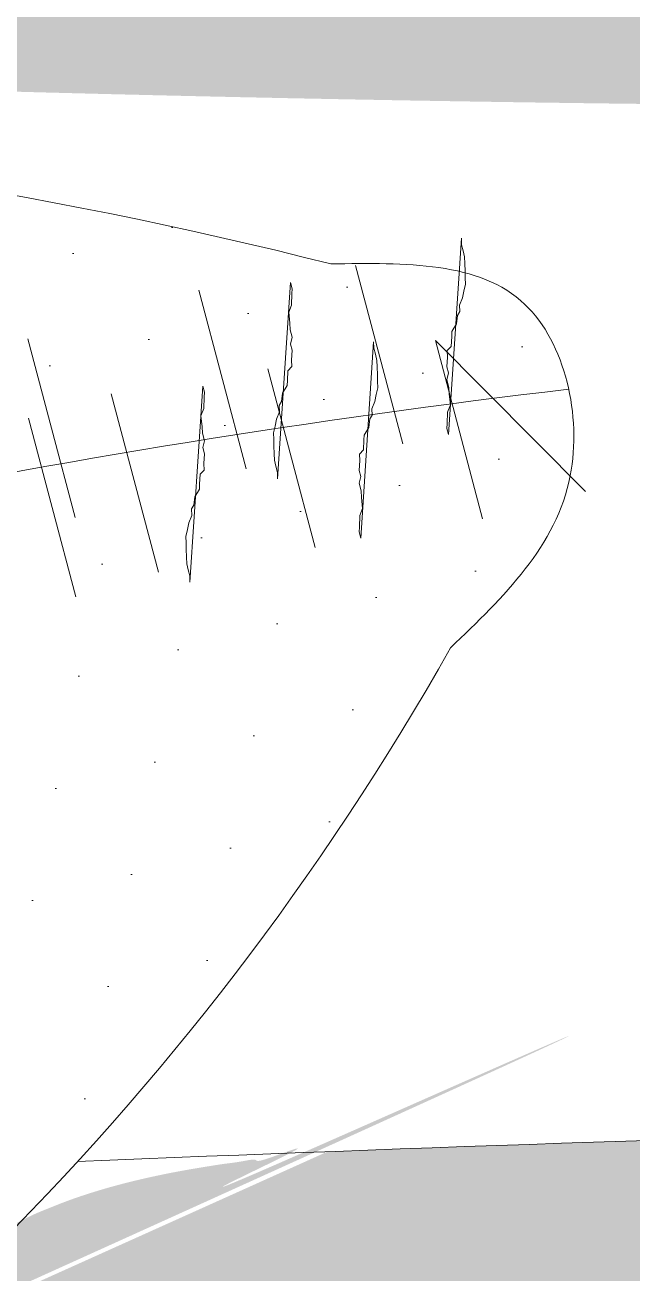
# Model space of a CAD drawing. Extents: x 25752 to 73233, y 27827 to 61602.
# Drawn here: x 60208.1 to 60274.3, y 47998.5 to 48134.5 of the extents above; entities that cross this region are included whole.
import ezdxf

# ---------------------------------------------------------------- set-up
doc = ezdxf.new("R2010")
doc.units = 0
doc.header["$LTSCALE"] = 1000
doc.header["$MEASUREMENT"] = 0
for name, color, linetype, lineweight in [('配景图块－家具立面', 252, 'Continuous', 9), ('铺地', 8, 'Continuous', 5), ('陈设', 31, 'Continuous', 5)]:
    doc.layers.add(name, color=color, linetype=linetype, lineweight=lineweight)

# ---------------------------------------------------------------- blocks, each defined once
blk = doc.blocks.new('keting-01')
at = {"layer": '陈设'}
h = blk.add_hatch(dxfattribs=at)
h.set_pattern_fill('DOTS', color=8, scale=304.8, style=0)
h.set_pattern_definition([(360, (18162.58683531021, 25617.30413790274), (9.525, 19.05), [0, -19.05])])
edge = h.paths.add_edge_path()
edge.add_spline(control_points=[(996.0713303628145, 863.5908750832896), (987.8386285043089, 865.249062579649), (979.6290772076463, 866.8703409121372), (953.8046428019879, 871.8115154706757), (936.2674978222931, 874.9332216072362), (901.3564025760861, 880.3358279757667), (884.0475129705155, 882.5680708720465), (843.5278039620025, 886.746823094727), (820.2507946590194, 888.4518537753029), (749.6108987083426, 892.7779565799283), (701.3337347968481, 894.618957277853), (627.9680007197894, 900.9026336313109), (603.3749709839467, 903.5774288240355), (566.4484742425848, 909.1011380929267), (554.1336054278072, 911.1946513882722), (529.5235732987057, 915.9968669301015), (517.1714435715694, 918.7274998116773), (490.3756448621862, 925.4178034765064), (476.0802774102194, 929.4496035207412), (452.3256658747559, 936.4561370372539), (442.7341582282679, 939.3740820792736), (433.2446362406481, 942.261107346334)], knot_values=[0.007594318894714291, 0.007594318894714291, 0.007594318894714291, 0.007594318894714291, 1.009331685129112, 1.009331685129112, 3.166903830014817, 3.166903830014817, 5.324475974900523, 5.324475974900523, 8.146713981276132, 8.146713981276132, 13.78698518195698, 13.78698518195698, 16.6071207822974, 16.6071207822974, 18.01718858246761, 18.01718858246761, 19.42725638263783, 19.42725638263783, 21.11840045899928, 21.11840045899928, 22.2881602581128, 22.2881602581128, 22.2881602581128, 22.2881602581128], degree=3, periodic=0)
edge.add_ellipse((-77.48649606085382, -800.0763045151252), major_axis=(-1283.858626616139, 1283.858626616139), ratio=0.9999999999999818, start_angle=-61.33743676422674, end_angle=-48.55714826964773)
edge.add_ellipse((147.8141850942047, -800.0763045151252), major_axis=(1283.858626616115, 1283.858626616115), ratio=0.9999999999999885, start_angle=48.5571482696466, end_angle=61.33743676426361)
edge.add_spline(control_points=[(-362.9169472076464, 942.2611073462176), (-372.4064691951498, 939.3740820792154), (-381.9979768417543, 936.4561370371375), (-405.7525883766357, 929.4496035208576), (-420.0479558280203, 925.4178034767974), (-446.8437545358902, 918.7274998123175), (-459.1958842620952, 915.9968669308582), (-483.8059163887519, 911.1946513893781), (-496.1207852023654, 909.1011380941491), (-533.0472819404677, 903.5774288254324), (-557.6403116740985, 900.9026336325915), (-611.6581250126474, 896.2760806423612), (-640.9893235403579, 894.6019140569842), (-669.9649956822395, 893.036922814732)], knot_values=[0.007594318904541566, 0.007594318904541566, 0.007594318904541566, 0.007594318904541566, 1.177354118008585, 1.177354118008585, 2.868498194319651, 2.868498194319651, 4.278565994361959, 4.278565994361959, 5.688633794404266, 5.688633794404266, 8.508769394488882, 8.508769394488882, 11.91787256770212, 11.91787256770212, 11.91787256770212, 11.91787256770212], degree=3, periodic=0)
edge.add_ellipse((-690.3545186583651, 887.7951286538737), major_axis=(-14.8863872921046, 14.8863872921046), ratio=0.9999999999995667, start_angle=225.8035234418923, end_angle=239.417541532368, ccw=False)
edge.add_ellipse((-1021.224653691403, 764.549575428071), major_axis=(-263.7332285244026, 263.7332285244026), ratio=0.9999999999994231, start_angle=234.5429178462428, end_angle=244.3434878472222, ccw=False)
edge.add_ellipse((-545.4026927228551, 1473.910637742491), major_axis=(464.1965283956217, 464.1965283956217), ratio=0.9999999999999988, start_angle=215.5301837112753, end_angle=236.2784491778619)
edge.add_ellipse((-116.4895104428288, 4898.453169354412), major_axis=(2884.587237370078, 2884.587237370078), ratio=1, start_angle=220.7753203818918, end_angle=231.6420249032678)
edge.add_ellipse((703.8265827595023, 1753.867807273753), major_axis=(-687.3524551223126, 687.3524551223126), ratio=0.9999999999999951, start_angle=113.9930274311128, end_angle=139.4777875760855)
edge.add_ellipse((803.3696362192277, 772.3616992990137), major_axis=(18.88655356571336, 18.88655356571336), ratio=0.999999999999889, start_angle=29.349690518414718, end_angle=107.31395154978779, ccw=False)
edge.add_ellipse((582.0949540698202, 537.5616818803828), major_axis=(245.0239564003844, 245.0239564003844), ratio=0.9999999999999977, start_angle=326.06965526290503, end_angle=363.74867896470926, ccw=False)
edge.add_ellipse((782.0569143572357, 287.1395743794274), major_axis=(-245.0406506768896, 245.0406506768896), ratio=0.9999999999729834, start_angle=289.4364312615882, end_angle=291.1525348597326, ccw=False)
edge.add_ellipse((2297.740822082967, 545.9582504187129), major_axis=(-966.7610353427459, 966.7610353427459), ratio=0.9999999999999937, start_angle=35.30528515153998, end_angle=42.74492259143477, ccw=False)
edge.add_ellipse((1141.667108909693, 731.1284608243732), major_axis=(139.1840901862562, 139.1840901862562), ratio=0.9999999999998591, start_angle=92.70420918075928, end_angle=121.7648417998393, ccw=False)
edge = h.paths.add_edge_path()
edge.add_ellipse((1101.918267338537, 809.3025705468026), major_axis=(-54.2011694401335, 54.2011694401335), ratio=0.9999999999999156, start_angle=248.1334738211491, end_angle=277.7178630449272)
edge.add_ellipse((1076.469573644921, 764.9464125772356), major_axis=(-90.17858370672025, 90.17858370672026), ratio=0.9999999999997502, start_angle=-79.30676778778508, end_angle=-64.31921627686972)
edge.add_ellipse((-296.995434705168, 651.4936658183578), major_axis=(1014.580495176632, 1014.580495176632), ratio=0.9999999999999984, start_angle=303.32411686118166, end_angle=324.37804893725087, ccw=False)
edge.add_spline(control_points=[(1108.148602955276, 361.1190873634769), (1110.136375368107, 360.9395735422149), (1118.851643845905, 360.1629144363105), (1127.953862196533, 359.6286005796865), (1136.498063597945, 358.8512076107436)], knot_values=[0, 0, 0, 0, 0.2418033642713523, 1.052830296575082, 1.052830296575082, 1.052830296575082, 1.052830296575082], degree=3, periodic=0)
edge.add_ellipse((1133.497794231167, 324.3855359081645), major_axis=(-24.46307566700356, 24.46307566700356), ratio=0.9999999999999188, start_angle=238.7767705824798, end_angle=310.27284356007203, ccw=False)
edge.add_ellipse((-2508.813566227327, 624.5515211943421), major_axis=(2607.446179105898, 2607.446179105898), ratio=0.999999999999999, start_angle=310.4593117003497, end_angle=318.3404531218047)
edge = h.paths.add_edge_path()
edge.add_ellipse((-1031.590578305419, 809.3025705465116), major_axis=(54.20116944015222, 54.20116944015222), ratio=0.9999999999995934, start_angle=82.28213695507955, end_angle=111.8665261788591)
edge.add_ellipse((2579.141255260445, 624.5515211949823), major_axis=(-2607.446179106048, 2607.446179106049), ratio=0.9999999999999925, start_angle=41.65954687821016, end_angle=49.54410408661445)
edge.add_ellipse((-1063.138307445566, 324.2252916574944), major_axis=(24.46307566700256, 24.46307566700256), ratio=0.9999999999999033, start_angle=49.98346972011012, end_angle=121.3236457343994, ccw=False)
edge.add_spline(control_points=[(-1066.143605310703, 358.690525254875), (-1062.783122170367, 358.996772701852), (-1059.659696693998, 359.2463994749123), (-1056.694063436356, 359.4704228297924)], knot_values=[0, 0, 0, 0, 0.3189857557440551, 0.3189857557440551, 0.3189857557440551, 0.3189857557440551], degree=3, periodic=0)
edge.add_ellipse((2166.821021849522, 749.914078490925), major_axis=(2296.028718604327, 2296.028718604327), ratio=0.9999999999999991, start_angle=132.8754075785099, end_angle=141.9062269296692, ccw=False)
edge = h.paths.add_edge_path()
edge.add_ellipse((-635.3614413564792, 614.8597379613784), major_axis=(201.0565212141125, 201.0565212141125), ratio=0.9999999999999994, start_angle=219.8560000035077, end_angle=290.9319768433341)
edge.add_ellipse((-399.5050116856582, 697.3351374629419), major_axis=(141.3163031800011, 141.3163031800011), ratio=0.9999999999999929, start_angle=231.8281592482279, end_angle=294.8810682384705)
edge.add_ellipse((-58.50481420382857, 130.5610611776938), major_axis=(-368.4761261597796, 368.4761261597795), ratio=0.9999999999999991, start_angle=285.52623263396157, end_angle=332.11357467867344, ccw=False)
edge.add_ellipse((469.8066690799315, 776.027095969941), major_axis=(-235.293706831595, 235.293706831595), ratio=0.9999999999999817, start_angle=80.19826500577827, end_angle=130.5062586859865)
edge.add_ellipse((682.046916129184, 526.5308612888912), major_axis=(178.2628612539982, 178.2628612539982), ratio=0.9999999999999981, start_angle=154.0384846775883, end_angle=216.6923729745889)
edge.add_ellipse((1096.802542923717, 604.6498504911433), major_axis=(-394.2525525941339, 394.252552594134), ratio=0.999999999999949, start_angle=80.98112304628877, end_angle=109.8781780001218)
edge.add_ellipse((81.6952970182756, 14361.16825844161), major_axis=(-10099.29640554323, 10099.29640554323), ratio=0.9999999999995927, start_angle=138.1241672681158, end_angle=138.7143909774701)
edge.add_spline(control_points=[(1006.961830939166, 108.6085719899856), (1007.363344130339, 114.9970480263582), (1007.454428465106, 121.4929060100112), (1007.199459466501, 128.3166593944188)], knot_values=[2.293510373809953, 2.293510373809953, 2.293510373809953, 2.293510373809953, 2.979732802934619, 2.979732802934619, 2.979732802934619, 2.979732802934619], degree=3, periodic=0)
edge.add_spline(control_points=[(1007.199459466501, 128.3166593944188), (1007.056142148329, 132.1522709439159), (1006.394062284846, 142.4749772372306), (1004.522849050001, 156.9979462881456), (992.0258315125247, 153.6702440436347), (988.5933109238977, 157.0695412120549), (987.1594260093989, 159.5937389279716)], knot_values=[2.979732802934619, 2.979732802934619, 2.979732802934619, 2.979732802934619, 3.36545639614831, 3.990521829336836, 4.278466320926378, 4.605763273049225, 4.605763273049225, 4.605763273049225, 4.605763273049225], degree=3, periodic=0)
edge.add_spline(control_points=[(987.1594260093989, 159.5937389279716), (985.7204994963249, 162.1268118276494), (984.6764873770298, 165.380762527755), (983.6324752577348, 168.6347132280353)], knot_values=[4.605763273049225, 4.605763273049225, 4.605763273049225, 4.605763273049225, 4.934211014792284, 4.934211014792284, 4.934211014792284, 4.934211014792284], degree=3, periodic=0)
edge.add_ellipse((2297.740822082967, 545.9582504187129), major_axis=(-966.7610353430241, 966.761035343024), ratio=0.9999999999998376, start_angle=52.795632896919415, end_angle=61.02050574382298, ccw=False)
edge.add_ellipse((697.9145912433742, 481.1212555931415), major_axis=(-193.2577183695978, 193.2577183695977), ratio=0.9999999999999212, start_angle=165.6335501199894, end_angle=198.8130742464472, ccw=False)
edge.add_ellipse((987.5689921147423, 481.2092158006271), major_axis=(197.4361382076936, 197.4361382076936), ratio=0.9999999999998674, start_angle=151.0252170128921, end_angle=192.4102655699839, ccw=False)
edge.add_ellipse((872.4652319916058, 801.2413249782403), major_axis=(300.9884463597922, 300.9884463597923), ratio=0.9999999999999813, start_angle=177.8463850309959, end_angle=203.8962665094932, ccw=False)
edge.add_ellipse((886.4243425853783, 285.6783404281014), major_axis=(-280.5584644205587, 280.5584644205586), ratio=0.9999999999996602, start_angle=2.0533838449994732, end_angle=10.260448050109005, ccw=False)
edge.add_spline(control_points=[(595.9934426442487, 556.0040629839059), (602.4018513633637, 564.1422486366355), (618.4675662182271, 584.5444695093902), (560.9736075192923, 575.6567985196598), (529.1059395032935, 596.5780363008962), (474.9238256493118, 621.3288819395821), (415.2595064755296, 591.6954341397504), (340.9271842219168, 609.1883606316987), (261.9902330305194, 623.6756329140626), (229.1386710400693, 677.9326262066606), (178.6444096356863, 685.7719019984361), (189.3899977983674, 715.6425413673278), (173.7849215685856, 716.9934724339982), (165.6612177520292, 717.6121500710142)], knot_values=[28.72622828787619, 28.72622828787619, 28.72622828787619, 28.72622828787619, 29.65137003608691, 31.04553471454428, 32.97090723718488, 34.80045963000916, 37.53798117998499, 40.13244696109814, 43.73799823656201, 46.29924793153518, 47.53881564063179, 48.20545028199999, 48.98405692497199, 48.98405692497199, 48.98405692497199, 48.98405692550385], degree=3, periodic=0)
edge.add_ellipse((18.62507486331742, -4997.741153196723), major_axis=(-4042.702252732715, 4042.702252732715), ratio=0.9999999999999977, start_angle=-46.47369586912973, end_angle=-42.84626635100496)
edge.add_spline(control_points=[(-196.2340660261689, 715.4644757015049), (-208.8575831012568, 714.1898179298732), (-231.1373375068652, 711.301770086342), (-259.3318401137367, 671.6945340897655), (-321.67682123743, 652.850656854629), (-379.5356295341626, 620.6237012119964), (-444.5238694277359, 630.861494119803), (-465.1179062118754, 597.4442924734321), (-544.0760743449209, 568.0265953844064), (-524.7681710667675, 567.5076862247661)], knot_values=[0, 0, 0, 1.163513729807164e-12, 1.426783815582302, 2.507845637052222, 5.446644405802077, 8.794161911986935, 10.36550993041577, 12.19506232323765, 14.47634677036475, 14.47634677036475, 14.47634677036475, 14.47634677036475], degree=3, periodic=0)
edge.add_ellipse((-756.0246989517473, 924.870957973355), major_axis=(300.9884463598087, 300.9884463598087), ratio=0.9999999999999547, start_angle=233.1899730444863, end_angle=257.9076692015958, ccw=False)
edge.add_ellipse((-939.7393269962631, 638.6571184380446), major_axis=(197.4361382076993, 197.4361382076993), ratio=0.9999999999999556, start_angle=244.6759739839959, end_angle=286.0610225410798, ccw=False)
edge.add_ellipse((-657.4306535270298, 573.8381970869959), major_axis=(-193.2577183704306, 193.2577183704306), ratio=0.9999999999956852, start_angle=85.14470269029368, end_angle=91.45268943398088, ccw=False)
edge.add_ellipse((-2122.789457567385, 542.7427645198768), major_axis=(-894.3411277871842, 894.3411277871842), ratio=0.9999999999998531, start_angle=208.0880272447276, end_angle=218.4118439115923, ccw=False)
edge.add_spline(control_points=[(-912.6986819964368, 174.8128519249731), (-914.3419047960779, 169.8037326467456), (-915.9851275954861, 164.7946133684018), (-919.0608770635445, 162.4413558801753)], knot_values=[4.42752981046754, 4.42752981046754, 4.42752981046754, 4.42752981046754, 4.934211014792284, 4.934211014792284, 4.934211014792284, 4.934211014792284], degree=3, periodic=0)
edge.add_ellipse((-1027.898065884248, 610.1037862319499), major_axis=(325.7661624684434, 325.7661624684433), ratio=0.9999999999999749, start_angle=238.6648212037559, end_angle=277.816367146285)
h = blk.add_hatch(dxfattribs=at)
h.set_pattern_fill('DOTS', color=8, scale=162.56, angle=14.82400259601741, style=0)
h.set_pattern_definition([(14.82400259601742, (4836.366016332875, 17139.19586050097), (2.3114750246387, 11.12155938753516), [0, -10.15999999999999])])
edge = h.paths.add_edge_path(flags=17)
edge.add_ellipse((-519.1439025870932, 762.2042342543718), major_axis=(21.14502328860399, 21.14502328860399), ratio=0.9999999999999227, start_angle=217.598370494964, end_angle=267.39462829812675, ccw=False)
edge.add_ellipse((-537.164517506928, 656.8479491472244), major_axis=(54.45877196658473, 54.45877196658473), ratio=0.999999999999866, start_angle=350.65844968254294, end_angle=394.3991949743683, ccw=False)
edge.add_ellipse((-516.9501930261322, 701.7574595074402), major_axis=(-29.95442116378443, 29.95442116378443), ratio=0.9999999999998381, start_angle=224.9828587922299, end_angle=289.9024488496004)
edge = h.paths.add_edge_path(flags=17)
edge.add_ellipse((-268.9012063805421, 118.0461821601493), major_axis=(-437.6135387341282, 437.6135387341282), ratio=0.9999999999840347, start_angle=-26.32292343229813, end_angle=-25.58827127859119)
edge.add_ellipse((-472.1012531904853, 651.9236041483819), major_axis=(-35.27276074935165, 35.27276074935165), ratio=0.9999999999999832, start_angle=246.3633945223265, end_angle=317.8577408210059, ccw=False)
edge.add_ellipse((-407.3491173858347, 676.690143339074), major_axis=(-13.75234945515317, 13.75234945515317), ratio=0.9999999999999909, start_angle=-72.18619439915022, end_angle=64.8217797418078, ccw=False)
edge.add_ellipse((-443.9371503046423, 625.1105849205924), major_axis=(58.36219010513094, 58.36219010513094), ratio=0.9999999999999907, start_angle=11.56752916311502, end_angle=61.28906160823021)
edge = h.paths.add_edge_path()
edge.add_ellipse((-425.4547496489249, 468.2156776812044), major_axis=(-220.0337383788228, 220.0337383788228), ratio=0.9999999999999688, start_angle=-23.32578200306534, end_angle=26.28458598788795)
edge.add_spline(control_points=[(-720.1757704019547, 568.0616188914282), (-724.1126861067023, 559.5518392391969), (-729.1230209034402, 548.7218270415324), (-722.1788345618406, 542.4840992808458), (-720.3808340353426, 541.3396552748163)], knot_values=[0, 0, 0, 0, 1.42238482592121, 1.810204922351612, 1.810204922351612, 1.810204922351612, 1.810204922351612], degree=3, periodic=0)
edge.add_ellipse((-268.9012063769624, 118.0461821584613), major_axis=(437.6135387384768, 437.6135387384769), ratio=0.99999999999961, start_angle=87.25263749308863, end_angle=91.84549474957328, ccw=False)
edge.add_ellipse((-419.3596846963046, 494.8536052366253), major_axis=(196.4563008926624, 196.4563008926624), ratio=0.9999999999999459, start_angle=66.89079912288321, end_angle=117.98945326683679, ccw=False)
edge.add_ellipse((-326.5521458889125, 374.6258958802209), major_axis=(301.2260797398521, 301.2260797398521), ratio=0.9999999999999956, start_angle=389.56745048290304, end_angle=432.4529716565977, ccw=False)
edge.add_ellipse((-65.63578831939958, -110.8210009536706), major_axis=(-642.1611214507669, 642.1611214507669), ratio=0.999999999999835, start_angle=321.74637887917953, end_angle=324.3508728240508, ccw=False)
edge.add_spline(control_points=[(-172.3207264993107, 791.0438091878896), (-173.0406314915745, 794.3510192702524), (-177.5621041331906, 803.7592005331535), (-188.5103892912157, 803.5802000950789), (-195.9014523802325, 803.4593589303549)], knot_values=[0, 0, 0, 0, 0.5819764206049407, 1.791185280154921, 1.791185280154921, 1.791185280154921, 1.791185280154921], degree=3, periodic=0)
edge.add_ellipse((-310.588310538209, 350.0807654595119), major_axis=(330.6850650178454, 330.6850650178453), ratio=0.9999999999999977, start_angle=30.80422389370577, end_angle=74.43044399808288)
edge = h.paths.add_edge_path()
edge.add_spline(control_points=[(-184.02270455088, 765.4202955260407), (-178.7685652549844, 770.4592218788457), (-171.4651442120085, 777.4634900736273), (-171.7042187721236, 788.2116013358464), (-172.3207264993107, 791.0438091878896)], knot_values=[1.791185280154921, 1.791185280154921, 1.791185280154921, 1.791185280154921, 3.069002213139684, 3.567391534373676, 3.567391534373676, 3.567391534373676, 3.567391534373676], degree=3, periodic=0)
edge.add_ellipse((-65.63578831939958, -110.8210009536706), major_axis=(642.1611214519006, 642.1611214519005), ratio=0.9999999999993392, start_angle=51.74637887920161, end_angle=54.3508728240713)
edge.add_ellipse((-507.7083576456644, 994.6399603226455), major_axis=(-255.5169101381771, 255.5169101381771), ratio=0.9999999999999863, start_angle=145.8922033348512, end_angle=189.5904192882054, ccw=False)
edge.add_ellipse((-653.8920481570531, 961.5946925718454), major_axis=(273.4511480315422, 273.4511480315423), ratio=0.9999999999999933, start_angle=220.3807436132537, end_angle=258.6817611968143, ccw=False)
edge.add_ellipse((-268.9012063769624, 118.0461821584613), major_axis=(-437.6135387383082, 437.6135387383082), ratio=0.9999999999988526, start_angle=-2.747362506916546, end_angle=1.845494749579979)
edge.add_spline(control_points=[(-720.3808340353426, 541.3396552748163), (-717.6522013170179, 539.6028552498901), (-707.1904422369553, 535.6688909807708), (-697.8251601859229, 535.2074981800979), (-691.54221590003, 534.8979607583606)], knot_values=[1.810204922351612, 1.810204922351612, 1.810204922351612, 1.810204922351612, 2.398757922429805, 3.598446597238173, 3.598446597238173, 3.598446597238173, 3.598446597238173], degree=3, periodic=0)
edge.add_ellipse((-673.966593976249, 887.778286769113), major_axis=(-249.833371441272, 249.833371441272), ratio=0.9999999999999963, start_angle=132.1486721113125, end_angle=176.9724953827164)
edge.add_ellipse((-424.9174051396549, 901.4550634215702), major_axis=(-195.6217202257924, 195.6217202257924), ratio=0.9999999999999788, start_angle=132.3564968236814, end_angle=195.5463068146161)
at = {"layer": '陈设', "color": 8, "linetype": 'Continuous'}
for p, q in [((-188.775485887134, 785.6163148699561), (-193.4580198540934, 803.3089801048045)), ((-188.775485887134, 785.6163148699561), (-193.4580198540934, 803.3089801048045)), ((-188.775485887134, 785.6163148699561), (-193.4580198540934, 803.3089801048045)), ((-188.775485887134, 785.6163148699561), (-193.4580198540934, 803.3089801048045)), ((-204.2987629822746, 783.1555741597258), (-208.9812969494087, 800.8482393945742)), ((-204.2987629822746, 783.1555741597258), (-208.9812969494087, 800.8482393945742)), ((-204.2987629822746, 783.1555741597258), (-208.9812969494087, 800.8482393945742)), ((-204.2987629822746, 783.1555741597258), (-208.9812969494087, 800.8482393945742)), ((-225.9334414827754, 796.0267380665755), (-221.2509075156413, 778.3340728317271)), ((-225.9334414827754, 796.0267380665755), (-221.2509075156413, 778.3340728317271)), ((-225.9334414827754, 796.0267380665755), (-221.2509075156413, 778.3340728317271)), ((-225.9334414827754, 796.0267380665755), (-221.2509075156413, 778.3340728317271)), ((-185.5409875925398, 795.8841576197301), (-180.8584536255803, 778.191492384969)), ((-185.5409875925398, 795.8841576197301), (-180.8584536255803, 778.191492384969)), ((-185.5409875925398, 795.8841576197301), (-180.8584536255803, 778.191492384969)), ((-185.5409875925398, 795.8841576197301), (-180.8584536255803, 778.191492384969)), ((-185.5409875925398, 795.8841576197301), (-170.6437426048797, 780.8949138696771)), ((-185.5409875925398, 795.8841576197301), (-170.6437426048797, 780.8949138696771)), ((-185.5409875925398, 795.8841576197301), (-170.6437426048797, 780.8949138696771)), ((-185.5409875925398, 795.8841576197301), (-170.6437426048797, 780.8949138696771)), ((-197.4660455734411, 775.35751492501), (-202.1485795404005, 793.050180159742)), ((-197.4660455734411, 775.35751492501), (-202.1485795404005, 793.050180159742)), ((-197.4660455734411, 775.35751492501), (-202.1485795404005, 793.050180159742)), ((-197.4660455734411, 775.35751492501), (-202.1485795404005, 793.050180159742)), ((-212.9893226685817, 772.8967742146924), (-217.6718566357158, 790.5894394495408)), ((-212.9893226685817, 772.8967742146924), (-217.6718566357158, 790.5894394495408)), ((-212.9893226685817, 772.8967742146924), (-217.6718566357158, 790.5894394495408)), ((-212.9893226685817, 772.8967742146924), (-217.6718566357158, 790.5894394495408)), ((-225.8560703036492, 788.1560391654493), (-221.1735363366897, 770.4633739306009)), ((-225.8560703036492, 788.1560391654493), (-221.1735363366897, 770.4633739306009)), ((-225.8560703036492, 788.1560391654493), (-221.1735363366897, 770.4633739306009)), ((-225.8560703036492, 788.1560391654493), (-221.1735363366897, 770.4633739306009))]:
    blk.add_line(p, q, dxfattribs=at)
for points in [[(-184.2392413464841, 786.5495061562688), (-184.3981193476066, 787.1498168654507), (-184.3672001709929, 787.639769397676), (-184.3450813183154, 788.7697521393711), (-184.053726287646, 789.4892213493586), (-184.1816851121839, 790.5794845907367), (-184.190485436091, 791.2195148002356), (-184.3890829373559, 791.9699031868076), (-184.2485913308337, 792.6494449410529), (-184.4074693319562, 793.2497556502349), (-184.3456309789617, 794.2296607146563), (-184.3544313028688, 794.8696909241553), (-183.9836372715363, 795.2890047795372), (-183.9215909629711, 796.2681240969105), (-183.8906717865611, 796.7580766291358), (-183.4492390785017, 797.5172653394111), (-183.3476812251611, 798.3470927265589), (-183.1269648712187, 798.726687081682), (-183.1357651949511, 799.366717291181), (-182.8444101641071, 800.0861865011684), (-182.7031328106241, 800.7659362109844), (-182.5618554571411, 801.445685920713), (-182.5706557808735, 802.085716130241), (-182.5794561047805, 802.72574633974), (-182.6279759288591, 803.5158542265417), (-182.6367762525915, 804.1558844359533), (-182.7956542536849, 804.7561951452226), (-182.9545322548365, 805.3565058544045), (-182.9633325785398, 805.9965360639035)], [(-184.2392413464841, 786.5495061562688), (-184.3981193476066, 787.1498168654507), (-184.3672001709929, 787.639769397676), (-184.3450813183154, 788.7697521393711), (-184.053726287646, 789.4892213493586), (-184.1816851121839, 790.5794845907367), (-184.190485436091, 791.2195148002356), (-184.3890829373559, 791.9699031868076), (-184.2485913308337, 792.6494449410529), (-184.4074693319562, 793.2497556502349), (-184.3456309789617, 794.2296607146563), (-184.3544313028688, 794.8696909241553), (-183.9836372715363, 795.2890047795372), (-183.9215909629711, 796.2681240969105), (-183.8906717865611, 796.7580766291358), (-183.4492390785017, 797.5172653394111), (-183.3476812251611, 798.3470927265589), (-183.1269648712187, 798.726687081682), (-183.1357651949511, 799.366717291181), (-182.8444101641071, 800.0861865011684), (-182.7031328106241, 800.7659362109844), (-182.5618554571411, 801.445685920713), (-182.5706557808735, 802.085716130241), (-182.5794561047805, 802.72574633974), (-182.6279759288591, 803.5158542265417), (-182.6367762525915, 804.1558844359533), (-182.7956542536849, 804.7561951452226), (-182.9545322548365, 805.3565058544045), (-182.9633325785398, 805.9965360639035)], [(-184.2392413464841, 786.5495061562688), (-184.3981193476066, 787.1498168654507), (-184.3672001709929, 787.639769397676), (-184.3450813183154, 788.7697521393711), (-184.053726287646, 789.4892213493586), (-184.1816851121839, 790.5794845907367), (-184.190485436091, 791.2195148002356), (-184.3890829373559, 791.9699031868076), (-184.2485913308337, 792.6494449410529), (-184.4074693319562, 793.2497556502349), (-184.3456309789617, 794.2296607146563), (-184.3544313028688, 794.8696909241553), (-183.9836372715363, 795.2890047795372), (-183.9215909629711, 796.2681240969105), (-183.8906717865611, 796.7580766291358), (-183.4492390785017, 797.5172653394111), (-183.3476812251611, 798.3470927265589), (-183.1269648712187, 798.726687081682), (-183.1357651949511, 799.366717291181), (-182.8444101641071, 800.0861865011684), (-182.7031328106241, 800.7659362109844), (-182.5618554571411, 801.445685920713), (-182.5706557808735, 802.085716130241), (-182.5794561047805, 802.72574633974), (-182.6279759288591, 803.5158542265417), (-182.6367762525915, 804.1558844359533), (-182.7956542536849, 804.7561951452226), (-182.9545322548365, 805.3565058544045), (-182.9633325785398, 805.9965360639035)], [(-184.2392413464841, 786.5495061562688), (-184.3981193476066, 787.1498168654507), (-184.3672001709929, 787.639769397676), (-184.3450813183154, 788.7697521393711), (-184.053726287646, 789.4892213493586), (-184.1816851121839, 790.5794845907367), (-184.190485436091, 791.2195148002356), (-184.3890829373559, 791.9699031868076), (-184.2485913308337, 792.6494449410529), (-184.4074693319562, 793.2497556502349), (-184.3456309789617, 794.2296607146563), (-184.3544313028688, 794.8696909241553), (-183.9836372715363, 795.2890047795372), (-183.9215909629711, 796.2681240969105), (-183.8906717865611, 796.7580766291358), (-183.4492390785017, 797.5172653394111), (-183.3476812251611, 798.3470927265589), (-183.1269648712187, 798.726687081682), (-183.1357651949511, 799.366717291181), (-182.8444101641071, 800.0861865011684), (-182.7031328106241, 800.7659362109844), (-182.5618554571411, 801.445685920713), (-182.5706557808735, 802.085716130241), (-182.5794561047805, 802.72574633974), (-182.6279759288591, 803.5158542265417), (-182.6367762525915, 804.1558844359533), (-182.7956542536849, 804.7561951452226), (-182.9545322548365, 805.3565058544045), (-182.9633325785398, 805.9965360639035)], [(-199.8925020502065, 801.60603252484), (-199.733624049084, 801.0057218156871), (-199.764543225494, 800.5157692834619), (-199.7866620781715, 799.385786541854), (-200.0780171090446, 798.6663173317793), (-199.9502662399027, 797.5768398373621), (-199.9414659161703, 796.9368096278631), (-199.7428684147308, 796.1864212413784), (-199.8833600212529, 795.5068794871331), (-199.7244820201304, 794.9065687778639), (-199.7863203731249, 793.9266637135297), (-199.7775200492179, 793.2866335040308), (-200.148314080725, 792.8673196485615), (-200.2101524335449, 791.8874145842274), (-200.2410716101294, 791.3974620520021), (-200.6825043181889, 790.6382733416976), (-200.7840621713549, 789.8084459546953), (-201.0047785254719, 789.428851599514), (-200.9959782017395, 788.7888213900151), (-201.2873332324089, 788.0693521799403), (-201.4286105860665, 787.3896024702117), (-201.5698879395495, 786.7098527603957), (-201.5610876158171, 786.0698225508677), (-201.55228729191, 785.4297923413687), (-201.5039754234022, 784.6404702016152), (-201.4951750994951, 784.0004399921163), (-201.3362970983726, 783.4001292829635), (-201.1774190972792, 782.7998185736942), (-201.1686187735177, 782.1597883642535)], [(-199.8925020502065, 801.60603252484), (-199.733624049084, 801.0057218156871), (-199.764543225494, 800.5157692834619), (-199.7866620781715, 799.385786541854), (-200.0780171090446, 798.6663173317793), (-199.9502662399027, 797.5768398373621), (-199.9414659161703, 796.9368096278631), (-199.7428684147308, 796.1864212413784), (-199.8833600212529, 795.5068794871331), (-199.7244820201304, 794.9065687778639), (-199.7863203731249, 793.9266637135297), (-199.7775200492179, 793.2866335040308), (-200.148314080725, 792.8673196485615), (-200.2101524335449, 791.8874145842274), (-200.2410716101294, 791.3974620520021), (-200.6825043181889, 790.6382733416976), (-200.7840621713549, 789.8084459546953), (-201.0047785254719, 789.428851599514), (-200.9959782017395, 788.7888213900151), (-201.2873332324089, 788.0693521799403), (-201.4286105860665, 787.3896024702117), (-201.5698879395495, 786.7098527603957), (-201.5610876158171, 786.0698225508677), (-201.55228729191, 785.4297923413687), (-201.5039754234022, 784.6404702016152), (-201.4951750994951, 784.0004399921163), (-201.3362970983726, 783.4001292829635), (-201.1774190972792, 782.7998185736942), (-201.1686187735177, 782.1597883642535)], [(-199.8925020502065, 801.60603252484), (-199.733624049084, 801.0057218156871), (-199.764543225494, 800.5157692834619), (-199.7866620781715, 799.385786541854), (-200.0780171090446, 798.6663173317793), (-199.9502662399027, 797.5768398373621), (-199.9414659161703, 796.9368096278631), (-199.7428684147308, 796.1864212413784), (-199.8833600212529, 795.5068794871331), (-199.7244820201304, 794.9065687778639), (-199.7863203731249, 793.9266637135297), (-199.7775200492179, 793.2866335040308), (-200.148314080725, 792.8673196485615), (-200.2101524335449, 791.8874145842274), (-200.2410716101294, 791.3974620520021), (-200.6825043181889, 790.6382733416976), (-200.7840621713549, 789.8084459546953), (-201.0047785254719, 789.428851599514), (-200.9959782017395, 788.7888213900151), (-201.2873332324089, 788.0693521799403), (-201.4286105860665, 787.3896024702117), (-201.5698879395495, 786.7098527603957), (-201.5610876158171, 786.0698225508677), (-201.55228729191, 785.4297923413687), (-201.5039754234022, 784.6404702016152), (-201.4951750994951, 784.0004399921163), (-201.3362970983726, 783.4001292829635), (-201.1774190972792, 782.7998185736942), (-201.1686187735177, 782.1597883642535)], [(-199.8925020502065, 801.60603252484), (-199.733624049084, 801.0057218156871), (-199.764543225494, 800.5157692834619), (-199.7866620781715, 799.385786541854), (-200.0780171090446, 798.6663173317793), (-199.9502662399027, 797.5768398373621), (-199.9414659161703, 796.9368096278631), (-199.7428684147308, 796.1864212413784), (-199.8833600212529, 795.5068794871331), (-199.7244820201304, 794.9065687778639), (-199.7863203731249, 793.9266637135297), (-199.7775200492179, 793.2866335040308), (-200.148314080725, 792.8673196485615), (-200.2101524335449, 791.8874145842274), (-200.2410716101294, 791.3974620520021), (-200.6825043181889, 790.6382733416976), (-200.7840621713549, 789.8084459546953), (-201.0047785254719, 789.428851599514), (-200.9959782017395, 788.7888213900151), (-201.2873332324089, 788.0693521799403), (-201.4286105860665, 787.3896024702117), (-201.5698879395495, 786.7098527603957), (-201.5610876158171, 786.0698225508677), (-201.55228729191, 785.4297923413687), (-201.5039754234022, 784.6404702016152), (-201.4951750994951, 784.0004399921163), (-201.3362970983726, 783.4001292829635), (-201.1774190972792, 782.7998185736942), (-201.1686187735177, 782.1597883642535)], [(-192.9298010327911, 776.2907062112354), (-193.0886790339136, 776.8910169205046), (-193.0577598573291, 777.3809694526135), (-193.0356410046516, 778.5109521943377), (-192.7442859739531, 779.2304214044125), (-192.872244798491, 780.3206846457906), (-192.8810451222234, 780.9607148552896), (-193.0796426236629, 781.7111032417743), (-192.9391510171699, 782.3906449960195), (-193.0980290182633, 782.9909557052888), (-193.0361906652688, 783.970860769623), (-193.044990989205, 784.6108909791219), (-192.6741969578725, 785.0302048345911), (-192.6121506492782, 786.0093241519644), (-192.5812314728682, 786.4992766841897), (-192.1397987648088, 787.2584653944941), (-192.0382409114682, 788.0882927814964), (-191.8175245573511, 788.4678871366486), (-191.8263248812582, 789.1079173461767), (-191.5349698504142, 789.8273865562223), (-191.3936924969312, 790.5071362659801), (-191.2524151434773, 791.186885975796), (-191.2612154671806, 791.8269161852077), (-191.2700157909421, 792.4669463947066), (-191.3185356149916, 793.2570542815083), (-191.3273359388986, 793.8970844910073), (-191.4862139400211, 794.4973952001892), (-191.6450919411436, 795.0977059094585), (-191.653892264876, 795.7377361189574)], [(-192.9298010327911, 776.2907062112354), (-193.0886790339136, 776.8910169205046), (-193.0577598573291, 777.3809694526135), (-193.0356410046516, 778.5109521943377), (-192.7442859739531, 779.2304214044125), (-192.872244798491, 780.3206846457906), (-192.8810451222234, 780.9607148552896), (-193.0796426236629, 781.7111032417743), (-192.9391510171699, 782.3906449960195), (-193.0980290182633, 782.9909557052888), (-193.0361906652688, 783.970860769623), (-193.044990989205, 784.6108909791219), (-192.6741969578725, 785.0302048345911), (-192.6121506492782, 786.0093241519644), (-192.5812314728682, 786.4992766841897), (-192.1397987648088, 787.2584653944941), (-192.0382409114682, 788.0882927814964), (-191.8175245573511, 788.4678871366486), (-191.8263248812582, 789.1079173461767), (-191.5349698504142, 789.8273865562223), (-191.3936924969312, 790.5071362659801), (-191.2524151434773, 791.186885975796), (-191.2612154671806, 791.8269161852077), (-191.2700157909421, 792.4669463947066), (-191.3185356149916, 793.2570542815083), (-191.3273359388986, 793.8970844910073), (-191.4862139400211, 794.4973952001892), (-191.6450919411436, 795.0977059094585), (-191.653892264876, 795.7377361189574)], [(-192.9298010327911, 776.2907062112354), (-193.0886790339136, 776.8910169205046), (-193.0577598573291, 777.3809694526135), (-193.0356410046516, 778.5109521943377), (-192.7442859739531, 779.2304214044125), (-192.872244798491, 780.3206846457906), (-192.8810451222234, 780.9607148552896), (-193.0796426236629, 781.7111032417743), (-192.9391510171699, 782.3906449960195), (-193.0980290182633, 782.9909557052888), (-193.0361906652688, 783.970860769623), (-193.044990989205, 784.6108909791219), (-192.6741969578725, 785.0302048345911), (-192.6121506492782, 786.0093241519644), (-192.5812314728682, 786.4992766841897), (-192.1397987648088, 787.2584653944941), (-192.0382409114682, 788.0882927814964), (-191.8175245573511, 788.4678871366486), (-191.8263248812582, 789.1079173461767), (-191.5349698504142, 789.8273865562223), (-191.3936924969312, 790.5071362659801), (-191.2524151434773, 791.186885975796), (-191.2612154671806, 791.8269161852077), (-191.2700157909421, 792.4669463947066), (-191.3185356149916, 793.2570542815083), (-191.3273359388986, 793.8970844910073), (-191.4862139400211, 794.4973952001892), (-191.6450919411436, 795.0977059094585), (-191.653892264876, 795.7377361189574)], [(-192.9298010327911, 776.2907062112354), (-193.0886790339136, 776.8910169205046), (-193.0577598573291, 777.3809694526135), (-193.0356410046516, 778.5109521943377), (-192.7442859739531, 779.2304214044125), (-192.872244798491, 780.3206846457906), (-192.8810451222234, 780.9607148552896), (-193.0796426236629, 781.7111032417743), (-192.9391510171699, 782.3906449960195), (-193.0980290182633, 782.9909557052888), (-193.0361906652688, 783.970860769623), (-193.044990989205, 784.6108909791219), (-192.6741969578725, 785.0302048345911), (-192.6121506492782, 786.0093241519644), (-192.5812314728682, 786.4992766841897), (-192.1397987648088, 787.2584653944941), (-192.0382409114682, 788.0882927814964), (-191.8175245573511, 788.4678871366486), (-191.8263248812582, 789.1079173461767), (-191.5349698504142, 789.8273865562223), (-191.3936924969312, 790.5071362659801), (-191.2524151434773, 791.186885975796), (-191.2612154671806, 791.8269161852077), (-191.2700157909421, 792.4669463947066), (-191.3185356149916, 793.2570542815083), (-191.3273359388986, 793.8970844910073), (-191.4862139400211, 794.4973952001892), (-191.6450919411436, 795.0977059094585), (-191.653892264876, 795.7377361189574)], [(-208.5830617365427, 791.3472325798939), (-208.4241837353911, 790.7469218707411), (-208.4551029118011, 790.2569693385158), (-208.4772217645077, 789.1269865967915), (-208.7685767953517, 788.4075173867459), (-208.6408259262389, 787.318039892416), (-208.6320256025065, 786.678009682917), (-208.433428101067, 785.9276212963159), (-208.57391970756, 785.2480795420706), (-208.4150417064375, 784.6477688329178), (-208.4768800594611, 783.6678637684672), (-208.468079735525, 783.0278335589683), (-208.8388737670612, 782.6085197036155), (-208.9007121198811, 781.6286146391649), (-208.9316312964656, 781.138662107056), (-209.3730640045251, 780.3794733966934), (-209.474621857662, 779.5496460096329), (-209.695338211779, 779.1700516545097), (-209.6865378880466, 778.5300214449817), (-209.9778929187451, 777.810552234936), (-210.1191702723736, 777.1308025251783), (-210.2604476258566, 776.4510528154497), (-210.2516473019496, 775.8110226059216), (-210.2428469782171, 775.1709923964227), (-210.1945351097384, 774.3816702566983), (-210.1857347858313, 773.7416400471702), (-210.0268567847088, 773.141329337901), (-209.8679787835863, 772.5410186287481), (-209.8591784598539, 771.9009884192492)], [(-208.5830617365427, 791.3472325798939), (-208.4241837353911, 790.7469218707411), (-208.4551029118011, 790.2569693385158), (-208.4772217645077, 789.1269865967915), (-208.7685767953517, 788.4075173867459), (-208.6408259262389, 787.318039892416), (-208.6320256025065, 786.678009682917), (-208.433428101067, 785.9276212963159), (-208.57391970756, 785.2480795420706), (-208.4150417064375, 784.6477688329178), (-208.4768800594611, 783.6678637684672), (-208.468079735525, 783.0278335589683), (-208.8388737670612, 782.6085197036155), (-208.9007121198811, 781.6286146391649), (-208.9316312964656, 781.138662107056), (-209.3730640045251, 780.3794733966934), (-209.474621857662, 779.5496460096329), (-209.695338211779, 779.1700516545097), (-209.6865378880466, 778.5300214449817), (-209.9778929187451, 777.810552234936), (-210.1191702723736, 777.1308025251783), (-210.2604476258566, 776.4510528154497), (-210.2516473019496, 775.8110226059216), (-210.2428469782171, 775.1709923964227), (-210.1945351097384, 774.3816702566983), (-210.1857347858313, 773.7416400471702), (-210.0268567847088, 773.141329337901), (-209.8679787835863, 772.5410186287481), (-209.8591784598539, 771.9009884192492)], [(-208.5830617365427, 791.3472325798939), (-208.4241837353911, 790.7469218707411), (-208.4551029118011, 790.2569693385158), (-208.4772217645077, 789.1269865967915), (-208.7685767953517, 788.4075173867459), (-208.6408259262389, 787.318039892416), (-208.6320256025065, 786.678009682917), (-208.433428101067, 785.9276212963159), (-208.57391970756, 785.2480795420706), (-208.4150417064375, 784.6477688329178), (-208.4768800594611, 783.6678637684672), (-208.468079735525, 783.0278335589683), (-208.8388737670612, 782.6085197036155), (-208.9007121198811, 781.6286146391649), (-208.9316312964656, 781.138662107056), (-209.3730640045251, 780.3794733966934), (-209.474621857662, 779.5496460096329), (-209.695338211779, 779.1700516545097), (-209.6865378880466, 778.5300214449817), (-209.9778929187451, 777.810552234936), (-210.1191702723736, 777.1308025251783), (-210.2604476258566, 776.4510528154497), (-210.2516473019496, 775.8110226059216), (-210.2428469782171, 775.1709923964227), (-210.1945351097384, 774.3816702566983), (-210.1857347858313, 773.7416400471702), (-210.0268567847088, 773.141329337901), (-209.8679787835863, 772.5410186287481), (-209.8591784598539, 771.9009884192492)], [(-208.5830617365427, 791.3472325798939), (-208.4241837353911, 790.7469218707411), (-208.4551029118011, 790.2569693385158), (-208.4772217645077, 789.1269865967915), (-208.7685767953517, 788.4075173867459), (-208.6408259262389, 787.318039892416), (-208.6320256025065, 786.678009682917), (-208.433428101067, 785.9276212963159), (-208.57391970756, 785.2480795420706), (-208.4150417064375, 784.6477688329178), (-208.4768800594611, 783.6678637684672), (-208.468079735525, 783.0278335589683), (-208.8388737670612, 782.6085197036155), (-208.9007121198811, 781.6286146391649), (-208.9316312964656, 781.138662107056), (-209.3730640045251, 780.3794733966934), (-209.474621857662, 779.5496460096329), (-209.695338211779, 779.1700516545097), (-209.6865378880466, 778.5300214449817), (-209.9778929187451, 777.810552234936), (-210.1191702723736, 777.1308025251783), (-210.2604476258566, 776.4510528154497), (-210.2516473019496, 775.8110226059216), (-210.2428469782171, 775.1709923964227), (-210.1945351097384, 774.3816702566983), (-210.1857347858313, 773.7416400471702), (-210.0268567847088, 773.141329337901), (-209.8679787835863, 772.5410186287481), (-209.8591784598539, 771.9009884192492)]]:
    blk.add_lwpolyline(points, close=True, dxfattribs=at)
at = {"layer": '陈设'}
for centre, radius, start, end in [((-310.5883105382673, 350.0807654595119), 467.6593038224672, 75.80422389422402, 119.4304439982115), ((-65.63578831948689, -110.8210009536124), 908.1529671846029, 96.74637887873197, 115.9855198620522), ((-424.9174051397131, 901.4550634215702), 276.6508898380704, 267.3564968238097, 330.5463068138192), ((18.62507486323011, -4997.741153196694), 5717.244354450691, 88.29783450790147, 92.40229047438945)]:
    blk.add_arc(centre, radius, start, end, dxfattribs=at)
blk.add_open_spline([(-195.9014523802325, 803.4593589303549), (-188.5103892911284, 803.5802000950789), (-174.5157925823587, 803.80900660716), (-169.0721682686999, 779.7584481750382), (-178.7685652551882, 770.4592218788457), (-184.02270455088, 765.4202955260407)], degree=3, knots=[0, 0, 0, 0, 19.65689922087133, 37.21932472013354, 57.99151678264681, 57.99151678264681, 57.99151678264681, 57.99151678264681], dxfattribs=at)

msp = doc.modelspace()

# ---------------------------------------------------------------- hatches: boundary and pattern name
at = {"layer": '铺地'}
h = msp.add_hatch(dxfattribs=at)
h.set_pattern_fill('ANSI37', color=256, scale=100, style=0)
h.set_pattern_definition([(135, (164886.4868256188, 15824.32203608335), (112.2532015133644, 112.2532015133644), []), (45.00000000000001, (164886.4868256188, 15824.32203608335), (112.2532015133644, -112.2532015133644), [])])
edge = h.paths.add_edge_path()
edge.add_line((59630.52393473769, 44507.45935760161), (59630.52393473769, 44357.45935760161))
edge.add_line((59630.52393473769, 44357.45935760161), (55360.68971271292, 44357.45935760161))
edge.add_line((55360.68971271292, 44357.45935760161), (55360.68971271286, 48357.45935760165))
edge.add_line((55360.68971271286, 48357.45935760165), (60495.59745168098, 48357.45935760165))
edge.add_line((60495.59745168098, 48357.45935760165), (60218.6351352022, 48330.10918030063))
edge.add_line((60218.63513520223, 48330.10918030063), (60136.88178029819, 48313.94850424371))
edge.add_line((60136.88178029819, 48313.94850424371), (60011.82555016098, 48285.28080229464))
edge.add_line((60011.82555016095, 48285.28080229464), (59932.27355821687, 48272.38576062453))
edge.add_line((59932.2735582169, 48272.38576062453), (59814.38589664787, 48256.98089343104))
edge.add_line((59814.38589664787, 48256.98089343105), (59759.04477435676, 48251.25907618142))
edge.add_line((59759.04477435676, 48251.25907618142), (59592.5367092485, 48240.39920055136))
edge.add_line((59592.5367092485, 48240.39920055136), (59460.84296239092, 48221.5263802244))
edge.add_line((59460.84296239092, 48221.5263802244), (59390.85517308855, 48207.45935760165))
edge.add_line((59390.85517308858, 48207.45935760165), (59330.84835690993, 48205.07548313214))
edge.add_line((59330.84835690993, 48205.07548313214), (59301.2766530026, 48207.45935760165))
edge.add_line((59301.2766530026, 48207.45935760165), (55510.68971271295, 48207.45935760213))
edge.add_line((55510.68971271292, 48207.45935760213), (55510.68971271292, 44507.45935760161))
edge.add_line((55510.68971271292, 44507.45935760161), (59630.52393473769, 44507.45935761433))
edge.add_line((59630.52393473769, 44507.45935761433), (59630.52393473769, 44382.45935760153))

# ---------------------------------------------------------------- block references
at = {"layer": '配景图块－家具立面', "color": 8, "xscale": 1.100000000034925, "yscale": 1.100000000093132, "zscale": 1.1}
msp.add_blockref('keting-01', (60456.91722293608, 47224.6852144942), dxfattribs=at)

doc.saveas('drawing.dxf')
